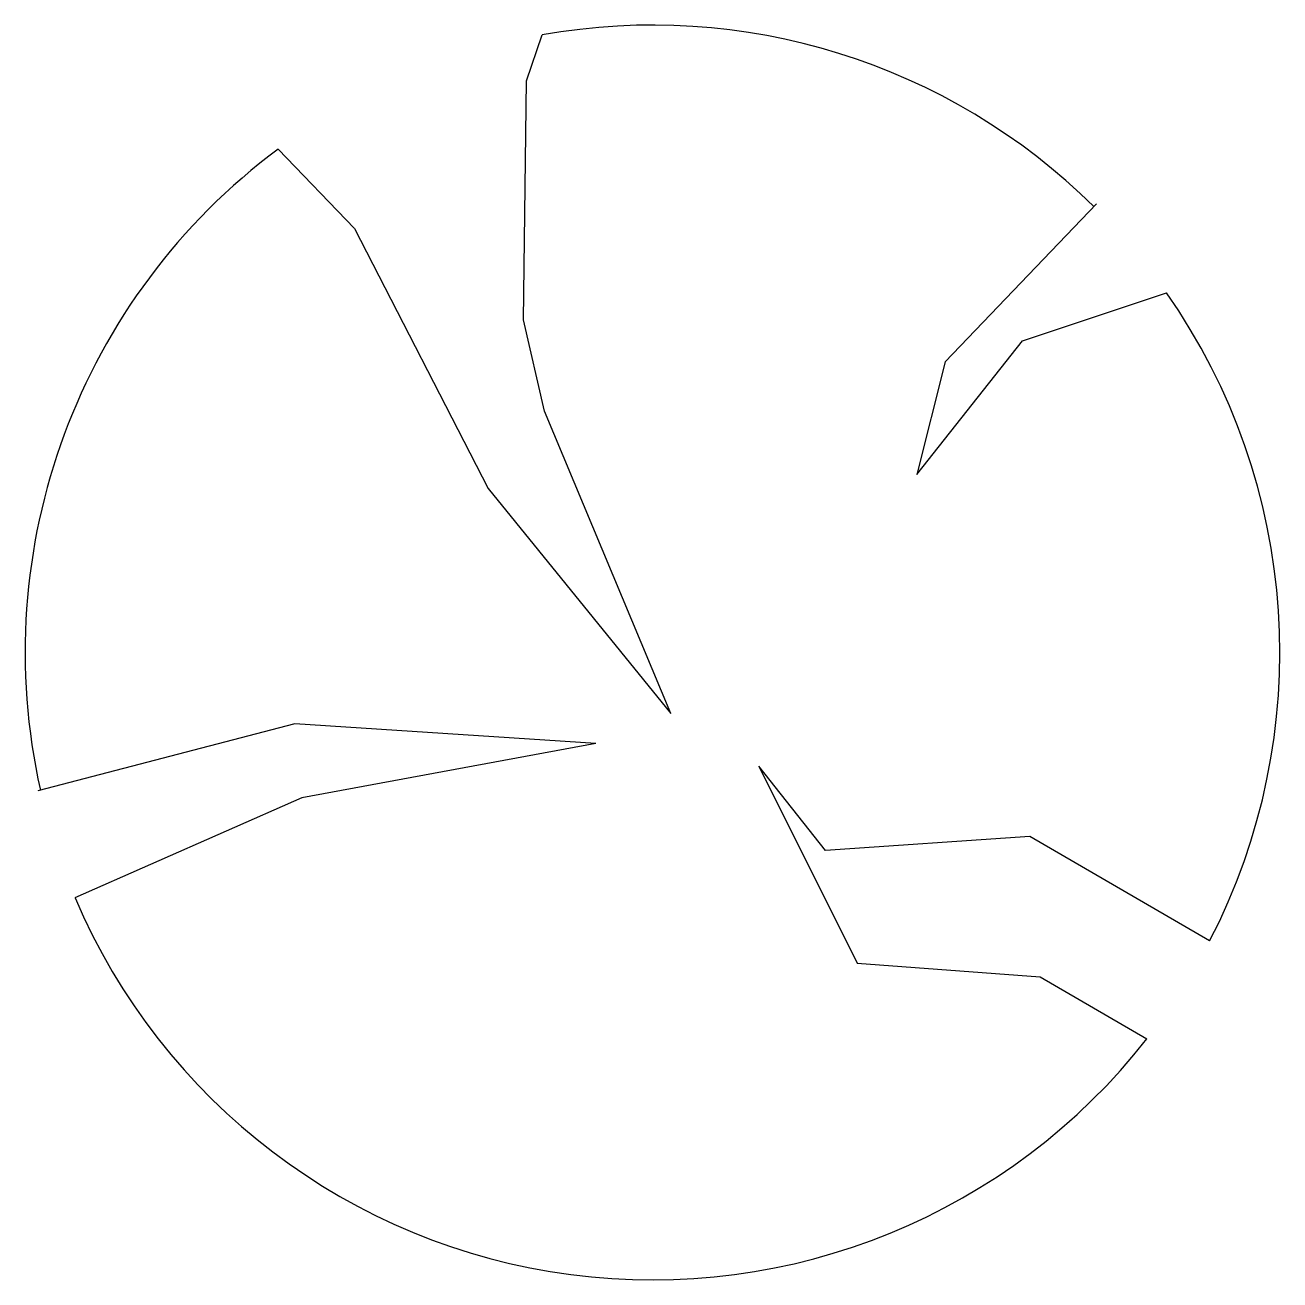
# Model space of a CAD drawing. Extents: x 849027.82 to 849029.59, y 141590.02 to 141591.79.
import ezdxf

# ---------------------------------------------------------------- set-up
doc = ezdxf.new("R2010")
doc.units = 0
doc.header["$LTSCALE"] = 5
doc.linetypes.add('CONTINU', pattern=[0])
doc.layers.get('0').update_dxf_attribs({"linetype": 'CONTINU'})

msp = doc.modelspace()

# ---------------------------------------------------------------- linework, layer by layer
at = {"color": 0, "linetype": 'CONTINU'}
for points in [[(849028.1786, 141591.6166), (849028.2865, 141591.5047), (849028.4753, 141591.1374), (849028.733, 141590.82), (849028.5547, 141591.2466), (849028.5251, 141591.3755), (849028.5294, 141591.7129), (849028.5514, 141591.7778)], [(849029.3339, 141591.5393), (849029.1205, 141591.3161), (849029.0805, 141591.1574), (849029.2293, 141591.346), (849029.4329, 141591.4137)], [(849028.6274, 141590.7778), (849028.2023, 141590.8051), (849027.8394, 141590.7108)], [(849028.6274, 141590.7778), (849028.2121, 141590.701), (849027.892, 141590.5598)], [(849029.4936, 141590.4988), (849029.2398, 141590.6463), (849028.9513, 141590.6263), (849028.8573, 141590.7457), (849028.9962, 141590.4676), (849029.2546, 141590.448), (849029.4051, 141590.3609)]]:
    msp.add_lwpolyline(points, dxfattribs=at)
for start, end in [(45.2928, 100.1332), (126.6427, 192.6717), (332.6248, 34.9761), (203.0114, 322.007)]:
    msp.add_arc((849028.7072, 141590.906), 0.8856, start, end, dxfattribs=at)

doc.saveas('drawing.dxf')
